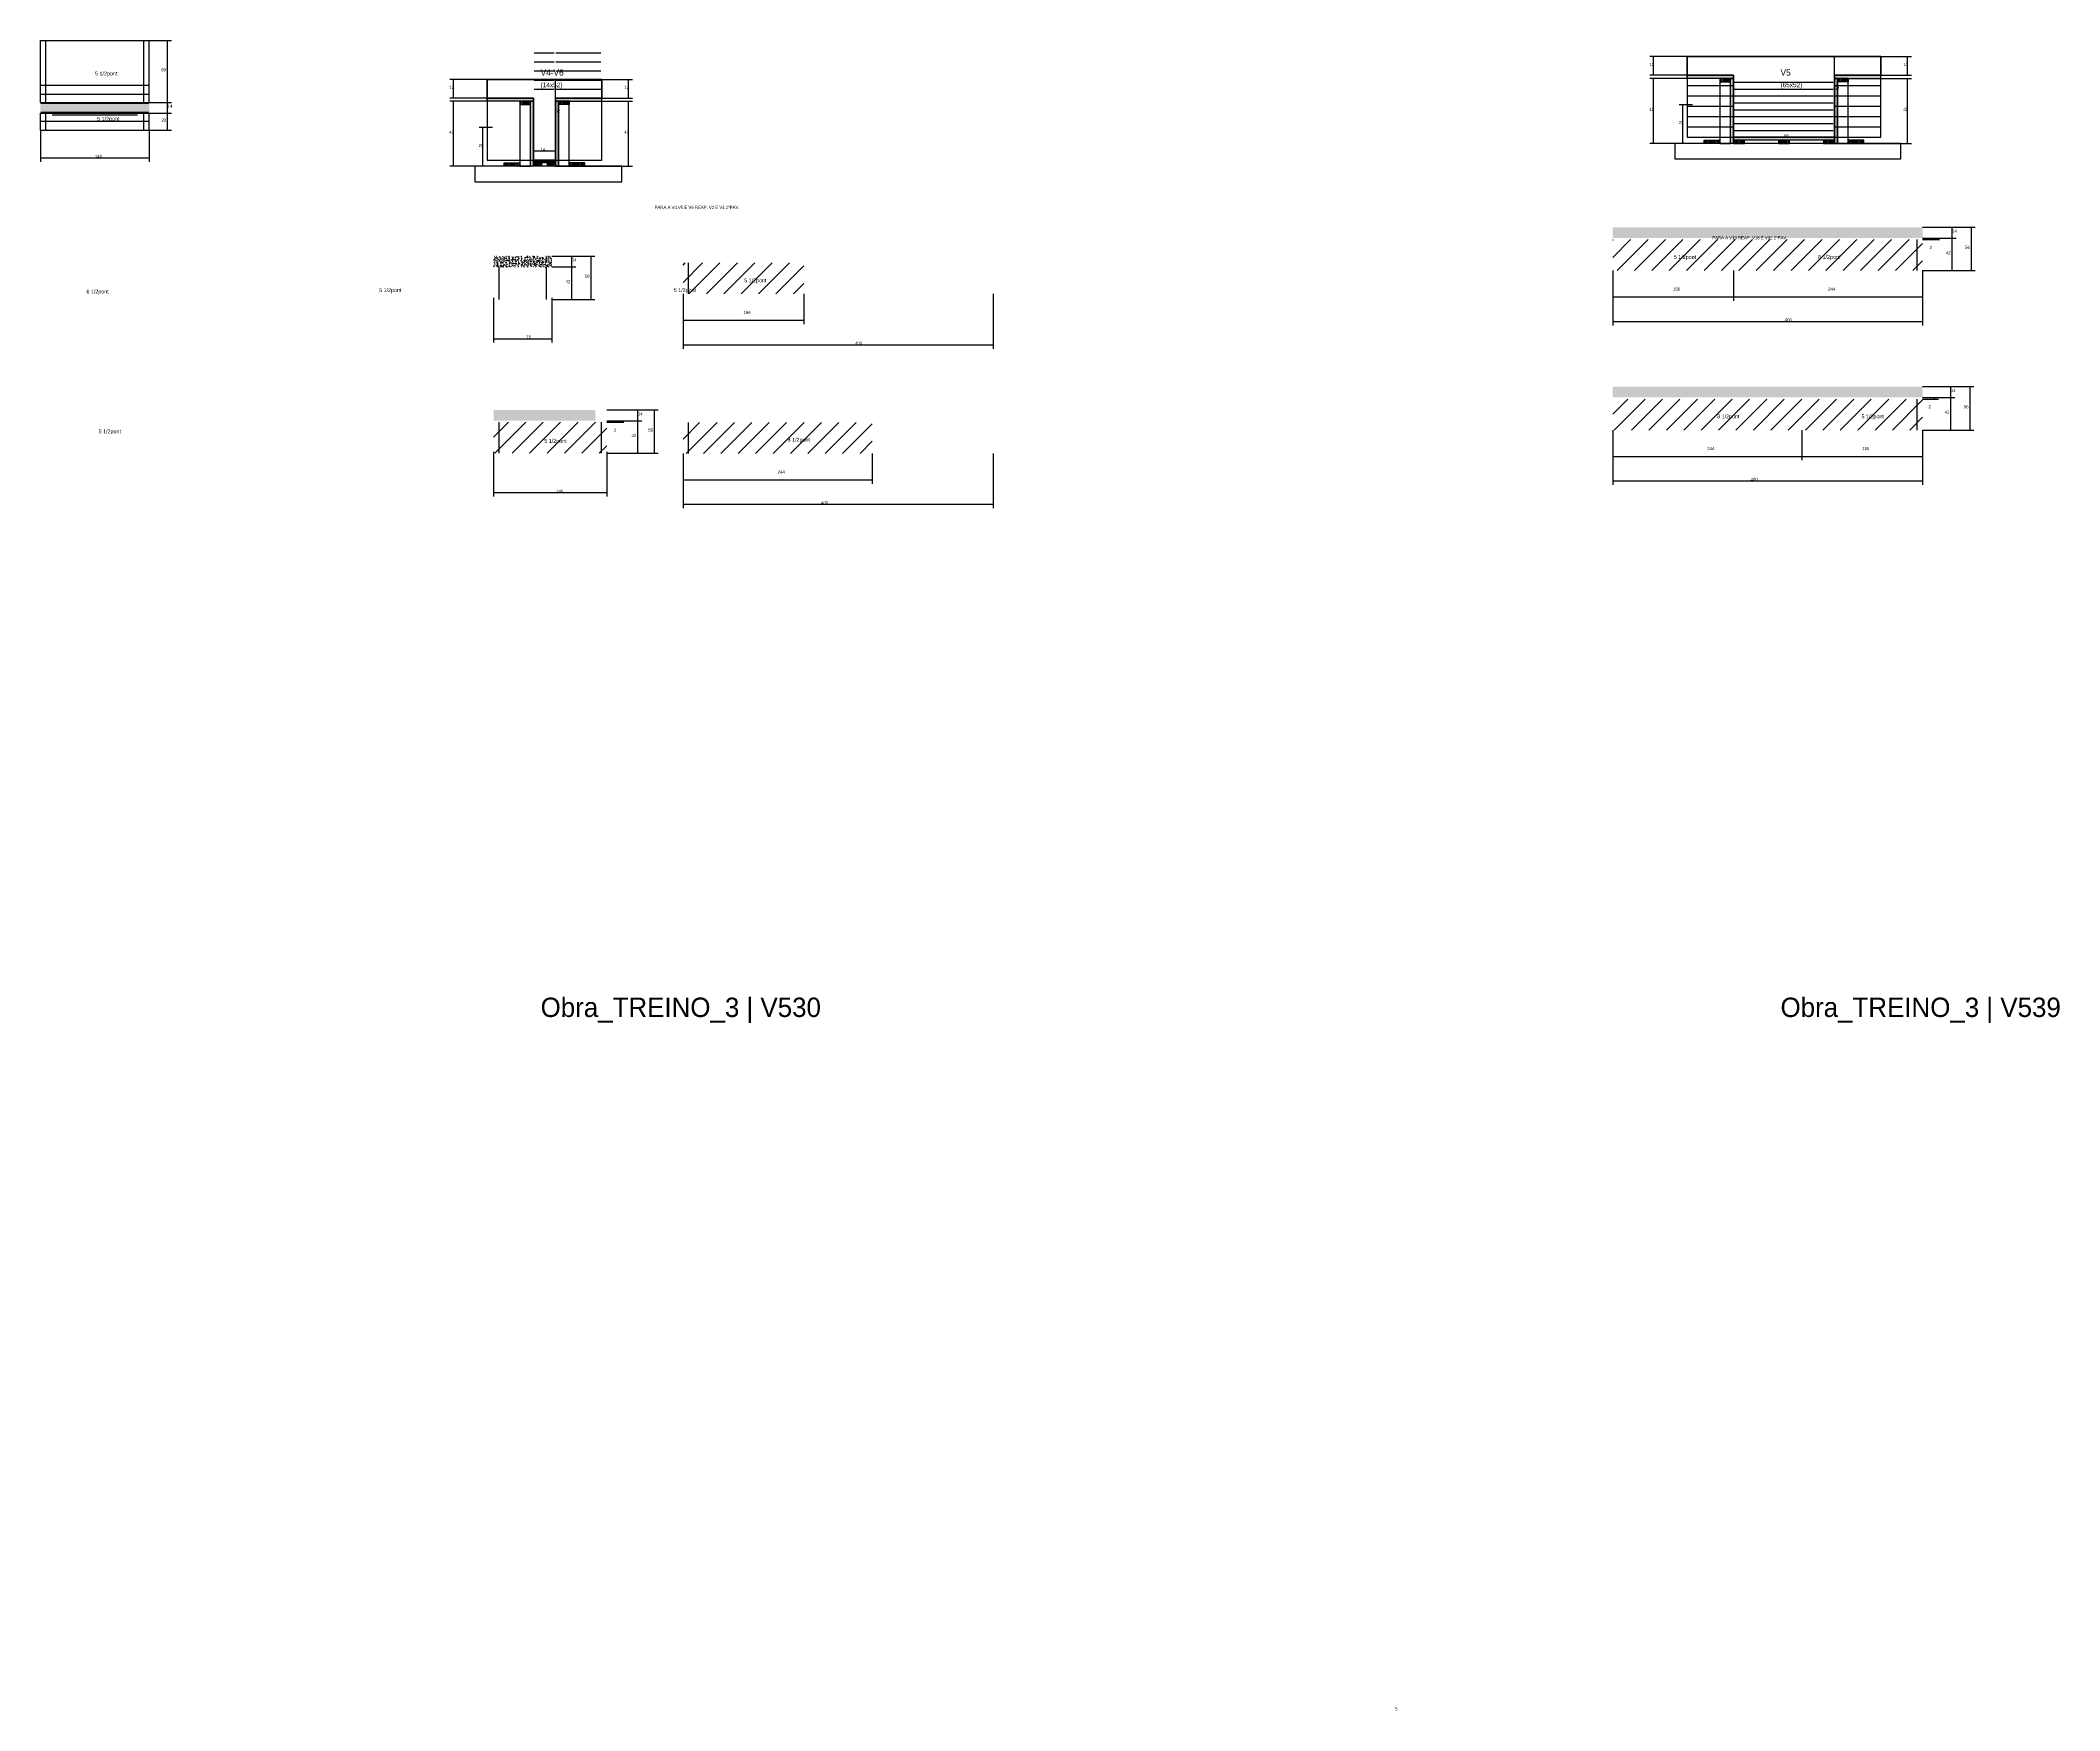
# Model space of a CAD drawing. Header units: metres. Extents: x -2848 to 22762, y -45195 to 1016.
# Drawn here: x 954 to 3560, y -39505 to -37349 of the extents above; entities that cross this region are included whole.
import ezdxf

# ---------------------------------------------------------------- set-up
doc = ezdxf.new("R2010")
doc.units = ezdxf.units.M
for name, color, linetype in [('CONCRETO', 251, 'Continuous'), ('COTA', 4, 'Continuous'), ('Cota Seção (2x)', 4, 'Continuous'), ('Hachura', 253, 'Continuous'), ('LABEL_ID', 3, 'Continuous'), ('Madeira', 126, 'Continuous'), ('NOMENCLATURA', 7, 'Continuous'), ('Painéis', 200, 'Continuous'), ('PONTALETE', 2, 'Continuous'), ('SARR_2.2x7', 40, 'Continuous'), ('Texto Seção', 7, 'Continuous')]:
    doc.layers.add(name, color=color, linetype=linetype)

msp = doc.modelspace()

# ---------------------------------------------------------------- hatches: boundary and pattern name
at = {"layer": 'COTA'}
h = msp.add_hatch(dxfattribs=at)
h.set_pattern_fill('AR-CONC', scale=0.03)
h.paths.add_polyline_path([(1095, -37443.5), (1095, -37429.5), (954.5, -37429.5), (954.5, -37443.5)])
h = msp.add_hatch(dxfattribs=at)
h.set_pattern_fill('AR-CONC', scale=0.03)
h.paths.add_polyline_path([(3383.4, -37604.6), (3383.4, -37590.6), (2983.4, -37590.6), (2983.4, -37604.6)])
h = msp.add_hatch(dxfattribs=at)
h.set_pattern_fill('AR-CONC', scale=0.03)
h.paths.add_polyline_path([(1539.4, -37627.9), (1539.4, -37641.9), (1614.4, -37641.9), (1614.4, -37627.9)])
h = msp.add_hatch(dxfattribs=at)
h.set_pattern_fill('AR-CONC', scale=0.03)
h.paths.add_polyline_path([(3383.4, -37810.4), (3383.4, -37796.4), (2983.4, -37796.4), (2983.4, -37810.4)])
h = msp.add_hatch(dxfattribs=at)
h.set_pattern_fill('AR-CONC', scale=0.03)
h.paths.add_polyline_path([(1539.4, -37826.4), (1539.4, -37840.4), (1670.4, -37840.4), (1670.4, -37826.4)])
at = {"layer": 'Hachura'}
h = msp.add_hatch(color=8, dxfattribs=at)
h.dxf.hatch_style = 1
h.paths.add_polyline_path([(3079.5, -37398.5), (3079.5, -37394.5), (3079.5, -37394.5), (3139.5, -37394.5), (3139.5, -37394.5), (3139.5, -37398.5), (3139.5, -37398.5), (3079.5, -37398.5)])
h = msp.add_hatch(dxfattribs=at)
h.set_pattern_fill('ANSI31', scale=0.5)
h.paths.add_polyline_path([(3121.5, -37398.5), (3121.5, -37402.9), (3121.5, -37402.9), (3135.5, -37402.9), (3135.5, -37402.9), (3135.5, -37398.5), (3135.5, -37398.5), (3121.5, -37398.5)])
h = msp.add_hatch(color=8, dxfattribs=at)
h.dxf.hatch_style = 1
h.paths.add_polyline_path([(3135.5, -37398.5), (3139.5, -37398.5), (3139.5, -37398.5), (3139.5, -37482.5), (3139.5, -37482.5), (3135.5, -37482.5), (3135.5, -37482.5), (3135.5, -37398.5)])
h = msp.add_hatch(color=8, dxfattribs=at)
h.dxf.hatch_style = 1
h.paths.add_polyline_path([(3329.5, -37398.5), (3329.5, -37394.5), (3329.5, -37394.5), (3269.5, -37394.5), (3269.5, -37394.5), (3269.5, -37398.5), (3269.5, -37398.5), (3329.5, -37398.5)])
h = msp.add_hatch(color=8, dxfattribs=at)
h.dxf.hatch_style = 1
h.paths.add_polyline_path([(3273.5, -37398.5), (3269.5, -37398.5), (3269.5, -37398.5), (3269.5, -37482.5), (3269.5, -37482.5), (3273.5, -37482.5), (3273.5, -37482.5), (3273.5, -37398.5)])
h = msp.add_hatch(dxfattribs=at)
h.set_pattern_fill('ANSI31', scale=0.5)
h.paths.add_polyline_path([(3287.5, -37398.5), (3287.5, -37402.9), (3287.5, -37402.9), (3273.5, -37402.9), (3273.5, -37402.9), (3273.5, -37398.5), (3273.5, -37398.5), (3287.5, -37398.5)])
h = msp.add_hatch(color=8, dxfattribs=at)
h.dxf.hatch_style = 1
h.paths.add_polyline_path([(1531, -37428), (1531, -37424), (1531, -37424), (1591, -37424), (1591, -37424), (1591, -37428), (1591, -37428), (1531, -37428)])
h = msp.add_hatch(dxfattribs=at)
h.set_pattern_fill('ANSI31', scale=0.5)
h.paths.add_polyline_path([(1573, -37428), (1573, -37432.4), (1573, -37432.4), (1587, -37432.4), (1587, -37432.4), (1587, -37428), (1587, -37428), (1573, -37428)])
h = msp.add_hatch(color=8, dxfattribs=at)
h.dxf.hatch_style = 1
h.paths.add_polyline_path([(1587, -37428), (1591, -37428), (1591, -37428), (1591, -37512), (1591, -37512), (1587, -37512), (1587, -37512), (1587, -37428)])
h = msp.add_hatch(color=8, dxfattribs=at)
h.dxf.hatch_style = 1
h.paths.add_polyline_path([(1679, -37428), (1679, -37424), (1679, -37424), (1619, -37424), (1619, -37424), (1619, -37428), (1619, -37428), (1679, -37428)])
h = msp.add_hatch(color=8, dxfattribs=at)
h.dxf.hatch_style = 1
h.paths.add_polyline_path([(1623, -37428), (1619, -37428), (1619, -37428), (1619, -37512), (1619, -37512), (1623, -37512), (1623, -37512), (1623, -37428)])
h = msp.add_hatch(dxfattribs=at)
h.set_pattern_fill('ANSI31', scale=0.5)
h.paths.add_polyline_path([(1637, -37428), (1637, -37432.4), (1637, -37432.4), (1623, -37432.4), (1623, -37432.4), (1623, -37428), (1623, -37428), (1637, -37428)])
h = msp.add_hatch(dxfattribs=at)
h.set_pattern_fill('ANSI31', scale=0.5)
h.paths.add_polyline_path([(3101.5, -37482.5), (3101.5, -37478.1), (3101.5, -37478.1), (3121.5, -37478.1), (3121.5, -37478.1), (3121.5, -37482.5), (3121.5, -37482.5), (3101.5, -37482.5)])
h = msp.add_hatch(color=8, dxfattribs=at)
h.dxf.hatch_style = 1
h.paths.add_polyline_path([(3139.5, -37478.1), (3139.5, -37474.5), (3139.5, -37474.5), (3269.5, -37474.5), (3269.5, -37474.5), (3269.5, -37478.1), (3269.5, -37478.1), (3139.5, -37478.1)])
h = msp.add_hatch(dxfattribs=at)
h.set_pattern_fill('ANSI31', scale=0.5)
h.paths.add_polyline_path([(3139.5, -37478.1), (3139.5, -37482.5), (3139.5, -37482.5), (3153.5, -37482.5), (3153.5, -37482.5), (3153.5, -37478.1), (3153.5, -37478.1), (3139.5, -37478.1)])
h = msp.add_hatch(dxfattribs=at)
h.set_pattern_fill('ANSI31', scale=0.5)
h.paths.add_polyline_path([(3197.5, -37478.1), (3197.5, -37482.5), (3197.5, -37482.5), (3211.5, -37482.5), (3211.5, -37482.5), (3211.5, -37478.1), (3211.5, -37478.1), (3197.5, -37478.1)])
h = msp.add_hatch(dxfattribs=at)
h.set_pattern_fill('ANSI31', scale=0.5)
h.paths.add_polyline_path([(3255.5, -37478.1), (3255.5, -37482.5), (3255.5, -37482.5), (3269.5, -37482.5), (3269.5, -37482.5), (3269.5, -37478.1), (3269.5, -37478.1), (3255.5, -37478.1)])
h = msp.add_hatch(dxfattribs=at)
h.set_pattern_fill('ANSI31', scale=0.5)
h.paths.add_polyline_path([(3307.5, -37482.5), (3307.5, -37478.1), (3307.5, -37478.1), (3287.5, -37478.1), (3287.5, -37478.1), (3287.5, -37482.5), (3287.5, -37482.5), (3307.5, -37482.5)])
h = msp.add_hatch(dxfattribs=at)
h.set_pattern_fill('ANSI31', scale=0.5)
h.paths.add_polyline_path([(1553, -37512), (1553, -37507.6), (1553, -37507.6), (1573, -37507.6), (1573, -37507.6), (1573, -37512), (1573, -37512), (1553, -37512)])
h = msp.add_hatch(color=8, dxfattribs=at)
h.dxf.hatch_style = 1
h.paths.add_polyline_path([(1591, -37507.6), (1591, -37504), (1591, -37504), (1619, -37504), (1619, -37504), (1619, -37507.6), (1619, -37507.6), (1591, -37507.6)])
h = msp.add_hatch(dxfattribs=at)
h.set_pattern_fill('ANSI31', scale=0.5)
h.paths.add_polyline_path([(1591, -37512), (1591, -37507.6), (1591, -37507.6), (1601, -37507.6), (1601, -37507.6), (1601, -37512), (1601, -37512), (1591, -37512)])
h = msp.add_hatch(dxfattribs=at)
h.set_pattern_fill('ANSI31', scale=0.5)
h.paths.add_polyline_path([(1609, -37512), (1609, -37507.6), (1609, -37507.6), (1619, -37507.6), (1619, -37507.6), (1619, -37512), (1619, -37512), (1609, -37512)])
h = msp.add_hatch(dxfattribs=at)
h.set_pattern_fill('ANSI31', scale=0.5)
h.paths.add_polyline_path([(1657, -37512), (1657, -37507.6), (1657, -37507.6), (1637, -37507.6), (1637, -37507.6), (1637, -37512), (1637, -37512), (1657, -37512)])
h = msp.add_hatch(dxfattribs=at)
h.set_pattern_fill('ANSI31', scale=5)
h.paths.add_polyline_path([(3139.4, -37646.6), (3139.4, -37606.6), (2983.4, -37606.6), (2983.4, -37646.6)])
h = msp.add_hatch(dxfattribs=at)
h.set_pattern_fill('ANSI31', scale=5)
h.paths.add_polyline_path([(3139.4, -37646.6), (3383.4, -37646.6), (3383.4, -37606.6), (3139.4, -37606.6)])
h = msp.add_hatch(dxfattribs=at)
h.set_pattern_fill('ANSI31', scale=5)
h.paths.add_polyline_path([(1939.8, -37676.8), (1939.8, -37636.8), (1783.8, -37636.8), (1783.8, -37676.8)])
h = msp.add_hatch(dxfattribs=at)
h.set_pattern_fill('ANSI31', scale=5)
h.paths.add_polyline_path([(3227.4, -37812.4), (2983.4, -37812.4), (2983.4, -37852.4), (3227.4, -37852.4)])
h = msp.add_hatch(dxfattribs=at)
h.set_pattern_fill('ANSI31', scale=5)
h.paths.add_polyline_path([(3227.4, -37852.4), (3383.4, -37852.4), (3383.4, -37812.4), (3227.4, -37812.4)])
h = msp.add_hatch(dxfattribs=at)
h.set_pattern_fill('ANSI31', scale=5)
h.paths.add_polyline_path([(1685.4, -37882.4), (1685.4, -37842.4), (1539.4, -37842.4), (1539.4, -37882.4)])
h = msp.add_hatch(dxfattribs=at)
h.set_pattern_fill('ANSI31', scale=5)
h.paths.add_polyline_path([(2027.8, -37842.6), (1783.8, -37842.6), (1783.8, -37882.6), (2027.8, -37882.6)])

# ---------------------------------------------------------------- linework, layer by layer
at = {"layer": 'CONCRETO'}
for points in [[(3269.5, -37394.5), (3269.5, -37404.5), (3269.5, -37474.5), (3139.5, -37474.5), (3139.5, -37394.5), (3079.5, -37394.5), (3079.5, -37370.5), (3269.5, -37370.5), (3329.5, -37370.5), (3329.5, -37394.5)], [(3079.5, -37474.5), (3329.5, -37474.5), (3329.5, -37370.5), (3079.5, -37370.5)], [(1619, -37424), (1619, -37434), (1619, -37504), (1591, -37504), (1591, -37424), (1531, -37424), (1531, -37400), (1619, -37400), (1679, -37400), (1679, -37424)], [(1531, -37504), (1679, -37504), (1679, -37400), (1531, -37400)]]:
    msp.add_lwpolyline(points, close=True, dxfattribs=at)
at = {"layer": 'COTA'}
for p, q in [((1095, -37349.5), (1123.7, -37349.5)), ((1118.7, -37429.5), (1118.7, -37349.5)), ((3079.5, -37370.5), (3031.2, -37370.5)), ((3036.2, -37394.5), (3036.2, -37370.5)), ((3329.5, -37370.5), (3369, -37370.5)), ((3364, -37394.5), (3364, -37370.5)), ((1531, -37400), (1482.7, -37400)), ((1487.7, -37424), (1487.7, -37400)), ((1679, -37400), (1718.5, -37400)), ((1713.5, -37424), (1713.5, -37400)), ((3079.5, -37394.5), (3031.2, -37394.5)), ((3079.5, -37398.5), (3031.2, -37398.5)), ((3036.2, -37482.5), (3036.2, -37398.5)), ((3287.5, -37398.5), (3369, -37398.5)), ((3329.5, -37394.5), (3369, -37394.5)), ((3364, -37482.5), (3364, -37398.5)), ((1095, -37429.5), (1123.7, -37429.5)), ((1095, -37429.5), (1123.7, -37429.5)), ((1118.7, -37443.5), (1118.7, -37429.5)), ((1531, -37424), (1482.7, -37424)), ((1531, -37428), (1482.7, -37428)), ((1487.7, -37512), (1487.7, -37428)), ((1637, -37428), (1718.5, -37428)), ((1679, -37424), (1718.5, -37424)), ((1713.5, -37512), (1713.5, -37428)), ((3086.5, -37432.6), (3069, -37432.6)), ((3074, -37482.5), (3074, -37432.6)), ((954.5, -37465.5), (954.5, -37506.2)), ((1095, -37443.5), (1123.7, -37443.5)), ((1095, -37443.5), (1123.7, -37443.5)), ((1095, -37465.5), (1095, -37506.2)), ((1095, -37465.5), (1123.7, -37465.5)), ((1118.7, -37465.5), (1118.7, -37443.5)), ((1538, -37462.1), (1520.5, -37462.1)), ((1525.5, -37512), (1525.5, -37462.1)), ((3101.5, -37482.5), (3031.2, -37482.5)), ((3086.5, -37482.5), (3069, -37482.5)), ((3307.5, -37482.5), (3369, -37482.5)), ((954.5, -37501.2), (1095, -37501.2)), ((1553, -37512), (1482.7, -37512)), ((1538, -37512), (1520.5, -37512)), ((1657, -37512), (1718.5, -37512)), ((3383.4, -37590.6), (3426.5, -37590.6)), ((3383.4, -37590.6), (3451.3, -37590.6)), ((3421.5, -37604.6), (3421.5, -37590.6)), ((3446.3, -37646.6), (3446.3, -37590.6)), ((3383.4, -37604.6), (3426.5, -37604.6)), ((3383.4, -37604.6), (3426.5, -37604.6)), ((3383.4, -37604.6), (3405.3, -37604.6)), ((3383.4, -37606.6), (3405.3, -37606.6)), ((3400.3, -37606.6), (3400.3, -37604.6)), ((3421.5, -37646.6), (3421.5, -37604.6)), ((1614.4, -37627.9), (1645.3, -37627.9)), ((1614.4, -37627.9), (1670.1, -37627.9)), ((1614.4, -37641.9), (1645.3, -37641.9)), ((1614.4, -37641.9), (1645.3, -37641.9)), ((1640.3, -37641.9), (1640.3, -37627.9)), ((1640.3, -37683.9), (1640.3, -37641.9)), ((1665.1, -37683.9), (1665.1, -37627.9)), ((2983.4, -37646.6), (2983.4, -37717.3)), ((2983.4, -37646.6), (2983.4, -37685.6)), ((3139.4, -37646.6), (3139.4, -37685.6)), ((3139.4, -37646.6), (3139.4, -37685.6)), ((3383.4, -37646.6), (3383.4, -37685.6)), ((3383.4, -37646.6), (3383.4, -37717.3)), ((3383.4, -37646.6), (3426.5, -37646.6)), ((3383.4, -37646.6), (3451.3, -37646.6)), ((1783.8, -37676.8), (1783.8, -37747.5)), ((1783.8, -37676.8), (1783.8, -37715.8)), ((1939.8, -37676.8), (1939.8, -37715.8)), ((2183.8, -37676.8), (2183.8, -37747.5)), ((1539.4, -37681.9), (1539.4, -37739.6)), ((1614.4, -37681.9), (1614.4, -37739.6)), ((1614.4, -37683.9), (1645.3, -37683.9)), ((1614.4, -37683.9), (1670.1, -37683.9)), ((2983.4, -37680.6), (3139.4, -37680.6)), ((3139.4, -37680.6), (3383.4, -37680.6)), ((1783.8, -37710.8), (1939.8, -37710.8)), ((2983.4, -37712.3), (3383.4, -37712.3)), ((1539.4, -37734.6), (1614.4, -37734.6)), ((1783.8, -37742.5), (2183.8, -37742.5)), ((3383.4, -37796.4), (3424.8, -37796.4)), ((3383.4, -37796.4), (3449.6, -37796.4)), ((3419.8, -37810.4), (3419.8, -37796.4)), ((3444.6, -37852.4), (3444.6, -37796.4)), ((1685.4, -37826.4), (1730.5, -37826.4)), ((1685.4, -37826.4), (1751.9, -37826.4)), ((1725.5, -37840.4), (1725.5, -37826.4)), ((1746.9, -37882.4), (1746.9, -37826.4)), ((3383.4, -37810.4), (3424.8, -37810.4)), ((3383.4, -37810.4), (3424.8, -37810.4)), ((3383.4, -37810.4), (3403.9, -37810.4)), ((3383.4, -37812.4), (3403.9, -37812.4)), ((3398.9, -37812.4), (3398.9, -37810.4)), ((3419.8, -37852.4), (3419.8, -37810.4)), ((1685.4, -37840.4), (1730.5, -37840.4)), ((1685.4, -37840.4), (1730.5, -37840.4)), ((1685.4, -37840.4), (1707.4, -37840.4)), ((1685.4, -37842.4), (1707.4, -37842.4)), ((1702.4, -37842.4), (1702.4, -37840.4)), ((1725.5, -37882.4), (1725.5, -37840.4)), ((2983.4, -37852.4), (2983.4, -37891.5)), ((2983.4, -37852.4), (2983.4, -37923.1)), ((3227.4, -37852.4), (3227.4, -37891.5)), ((3227.4, -37852.4), (3227.4, -37891.5)), ((3383.4, -37852.4), (3383.4, -37923.1)), ((3383.4, -37852.4), (3383.4, -37891.5)), ((3383.4, -37852.4), (3424.8, -37852.4)), ((3383.4, -37852.4), (3449.6, -37852.4)), ((1539.4, -37880.4), (1539.4, -37938.2)), ((1685.4, -37880.4), (1685.4, -37938.2)), ((1685.4, -37882.4), (1730.5, -37882.4)), ((1685.4, -37882.4), (1751.9, -37882.4)), ((1783.8, -37882.6), (1783.8, -37921.7)), ((1783.8, -37882.6), (1783.8, -37953.3)), ((2027.8, -37882.6), (2027.8, -37921.7)), ((2183.8, -37882.6), (2183.8, -37953.3)), ((2983.4, -37886.5), (3227.4, -37886.5)), ((3227.4, -37886.5), (3383.4, -37886.5)), ((1539.4, -37933.2), (1685.4, -37933.2)), ((1783.8, -37916.7), (2027.8, -37916.7)), ((2983.4, -37918.1), (3383.4, -37918.1)), ((1783.8, -37948.3), (2183.8, -37948.3))]:
    msp.add_line(p, q, dxfattribs=at)
at = {"layer": 'Cota Seção (2x)'}
for p, q in [((3139.5, -37370.5), (3274.5, -37370.5)), ((3269.5, -37474.5), (3269.5, -37370.5)), ((1591, -37400), (1624, -37400)), ((1619, -37504), (1619, -37400)), ((1591, -37504), (1591, -37487.2)), ((1591, -37492.2), (1619, -37492.2)), ((1619, -37504), (1619, -37487.2)), ((3139.5, -37474.5), (3139.5, -37469.5)), ((3139.5, -37474.5), (3274.5, -37474.5)), ((3139.5, -37474.5), (3269.5, -37474.5)), ((3269.5, -37474.5), (3269.5, -37469.5)), ((1591, -37504), (1624, -37504))]:
    msp.add_line(p, q, dxfattribs=at)
at = {"layer": 'Madeira'}
for points in [[(3121.5, -37398.5), (3121.5, -37402.9), (3135.5, -37402.9), (3135.5, -37398.5)], [(3121.5, -37482.5), (3135.5, -37482.5), (3135.5, -37398.5), (3121.5, -37398.5)], [(3287.5, -37398.5), (3287.5, -37402.9), (3273.5, -37402.9), (3273.5, -37398.5)], [(3287.5, -37398.5), (3273.5, -37398.5), (3273.5, -37482.5), (3287.5, -37482.5)], [(1573, -37428), (1573, -37432.4), (1587, -37432.4), (1587, -37428)], [(1573, -37512), (1587, -37512), (1587, -37428), (1573, -37428)], [(1637, -37428), (1637, -37432.4), (1623, -37432.4), (1623, -37428)], [(1637, -37428), (1623, -37428), (1623, -37512), (1637, -37512)], [(3063.7, -37502.5), (3355.3, -37502.5), (3355.3, -37482.5), (3063.7, -37482.5)], [(3101.5, -37482.5), (3101.5, -37478.1), (3121.5, -37478.1), (3121.5, -37482.5)], [(3139.5, -37478.1), (3139.5, -37482.5), (3153.5, -37482.5), (3153.5, -37478.1)], [(3197.5, -37478.1), (3197.5, -37482.5), (3211.5, -37482.5), (3211.5, -37478.1)], [(3255.5, -37478.1), (3255.5, -37482.5), (3269.5, -37482.5), (3269.5, -37478.1)], [(3307.5, -37482.5), (3307.5, -37478.1), (3287.5, -37478.1), (3287.5, -37482.5)], [(1515.2, -37532), (1704.8, -37532), (1704.8, -37512), (1515.2, -37512)], [(1553, -37512), (1553, -37507.6), (1573, -37507.6), (1573, -37512)], [(1591, -37512), (1591, -37507.6), (1601, -37507.6), (1601, -37512)], [(1609, -37512), (1609, -37507.6), (1619, -37507.6), (1619, -37512)], [(1657, -37512), (1657, -37507.6), (1637, -37507.6), (1637, -37512)]]:
    msp.add_lwpolyline(points, close=True, dxfattribs=at)
at = {"layer": 'Painéis'}
for p, q in [((954.5, -37349.5), (1095, -37349.5)), ((954.5, -37429.5), (954.5, -37349.5)), ((1095, -37429.5), (1095, -37349.5)), ((3079.5, -37394.5), (3139.5, -37394.5)), ((3079.5, -37398.5), (3079.5, -37394.5)), ((3139.5, -37398.5), (3139.5, -37394.5)), ((3139.5, -37482.5), (3139.5, -37398.5)), ((3269.5, -37394.5), (3329.5, -37394.5)), ((3269.5, -37398.5), (3269.5, -37394.5)), ((3269.5, -37482.5), (3269.5, -37398.5)), ((3329.5, -37398.5), (3329.5, -37394.5)), ((954.5, -37429.5), (1095, -37429.5)), ((1531, -37424), (1591, -37424)), ((1531, -37428), (1531, -37424)), ((1591, -37428), (1591, -37424)), ((1591, -37512), (1591, -37428)), ((1619, -37424), (1679, -37424)), ((1619, -37428), (1619, -37424)), ((1619, -37512), (1619, -37428)), ((1679, -37428), (1679, -37424)), ((954.5, -37443.5), (1095, -37443.5)), ((954.5, -37465.5), (954.5, -37443.5)), ((954.5, -37465.5), (1095, -37465.5)), ((1095, -37465.5), (1095, -37443.5)), ((3139.5, -37474.5), (3269.5, -37474.5)), ((3139.5, -37478.1), (3139.5, -37474.5)), ((3269.5, -37478.1), (3269.5, -37474.5))]:
    msp.add_line(p, q, dxfattribs=at)
for points in [[(3079.5, -37398.5), (3079.5, -37394.5), (3139.5, -37394.5), (3139.5, -37398.5)], [(3135.5, -37398.5), (3139.5, -37398.5), (3139.5, -37482.5), (3135.5, -37482.5)], [(3329.5, -37398.5), (3329.5, -37394.5), (3269.5, -37394.5), (3269.5, -37398.5)], [(3273.5, -37398.5), (3269.5, -37398.5), (3269.5, -37482.5), (3273.5, -37482.5)], [(1531, -37428), (1531, -37424), (1591, -37424), (1591, -37428)], [(1587, -37428), (1591, -37428), (1591, -37512), (1587, -37512)], [(1679, -37428), (1679, -37424), (1619, -37424), (1619, -37428)], [(1623, -37428), (1619, -37428), (1619, -37512), (1623, -37512)], [(3139.5, -37478.1), (3139.5, -37474.5), (3269.5, -37474.5), (3269.5, -37478.1)], [(1591, -37507.6), (1591, -37504), (1619, -37504), (1619, -37507.6)]]:
    msp.add_lwpolyline(points, close=True, dxfattribs=at)
at = {"layer": 'SARR_2.2x7'}
for p, q in [((961.5, -37429.5), (961.5, -37349.5)), ((1088, -37429.5), (1088, -37349.5)), ((1591.5, -37365.67), (1617.5, -37365.67)), ((1591.5, -37377.33), (1617.5, -37377.33)), ((1591.5, -37389), (1617.5, -37389)), ((1619.5, -37365.67), (1677.5, -37365.67)), ((1619.5, -37377.33), (1677.5, -37377.33)), ((1619.5, -37389), (1677.5, -37389)), ((955.1, -37407.17), (1094.1, -37407.17)), ((1591.5, -37400.67), (1617.5, -37400.67)), ((1591.5, -37412.33), (1617.5, -37412.33)), ((1619.5, -37400.67), (1677.5, -37400.67)), ((1619.5, -37412.33), (1677.5, -37412.33)), ((3080.5, -37407.83), (3138.1, -37407.83)), ((3140.1, -37403.39), (3268.1, -37403.39)), ((3140.1, -37412.28), (3268.1, -37412.28)), ((3270.1, -37407.83), (3328.1, -37407.83)), ((955.1, -37418.83), (1094.1, -37418.83)), ((955.1, -37430.5), (1094.1, -37430.5)), ((955.1, -37442.17), (1094.1, -37442.17)), ((3080.5, -37421.17), (3138.1, -37421.17)), ((3080.5, -37434.5), (3138.1, -37434.5)), ((3140.1, -37421.17), (3268.1, -37421.17)), ((3140.1, -37430.06), (3268.1, -37430.06)), ((3140.1, -37438.94), (3268.1, -37438.94)), ((3270.1, -37421.17), (3328.1, -37421.17)), ((3270.1, -37434.5), (3328.1, -37434.5)), ((955.1, -37453.83), (1094.1, -37453.83)), ((961.5, -37465.5), (961.5, -37443.5)), ((969.5, -37445.7), (1080, -37445.7)), ((1088, -37465.5), (1088, -37443.5)), ((3080.5, -37447.83), (3138.1, -37447.83)), ((3080.5, -37461.17), (3138.1, -37461.17)), ((3140.1, -37447.83), (3268.1, -37447.83)), ((3140.1, -37456.72), (3268.1, -37456.72)), ((3140.1, -37465.61), (3268.1, -37465.61)), ((3270.1, -37447.83), (3328.1, -37447.83)), ((3270.1, -37461.17), (3328.1, -37461.17)), ((3376.4, -37646.6), (3376.4, -37606.6)), ((1546.4, -37683.9), (1546.4, -37641.9)), ((1607.4, -37683.9), (1607.4, -37641.9)), ((1790.8, -37676.8), (1790.8, -37636.8)), ((3376.4, -37852.4), (3376.4, -37812.4)), ((1546.4, -37882.4), (1546.4, -37842.4)), ((1678.4, -37882.4), (1678.4, -37842.4)), ((1790.8, -37882.6), (1790.8, -37842.6))]:
    msp.add_line(p, q, dxfattribs=at)

# ---------------------------------------------------------------- texts
at = {"layer": 'COTA'}
for s, p in [('80', (1110.5, -37389.5)), ('12', (3030.7, -37382.5)), ('12', (3358.5, -37382.5)), ('12', (1482.2, -37412)), ('12', (1708, -37412)), ('14', (1118.7, -37436.5)), ('42', (3030.7, -37440.5)), ('42', (3358.5, -37440.5)), ('22', (1110.7, -37454.5)), ('42', (1482.2, -37470)), ('42', (1708, -37470)), ('25', (3068.5, -37457.5)), ('25', (1520, -37487.1)), ('140', (1024.8, -37501.2)), ('14', (3421.5, -37597.6)), ('2', (3392.3, -37618.7)), ('42', (3413.4, -37625.6)), ('56', (3438.2, -37618.6)), ('14', (1640.3, -37634.9)), ('42', (1632.2, -37662.9)), ('56', (1657, -37655.9)), ('156', (3061.4, -37672.5)), ('244', (3261.4, -37672.6)), ('156', (1861.8, -37702.7)), ('400', (3205.4, -37712.3)), ('75', (1581.4, -37734.6)), ('400', (2005.8, -37742.5)), ('14', (3419.8, -37803.4)), ('14', (1725.5, -37833.4)), ('2', (3390.9, -37824.5)), ('42', (3411.8, -37831.4)), ('56', (3436.5, -37824.4)), ('2', (1694.4, -37854.5)), ('42', (1717.4, -37861.4)), ('56', (1738.8, -37854.4)), ('244', (3105.4, -37878.4)), ('156', (3305.4, -37878.4)), ('244', (1905.8, -37908.6)), ('146', (1619.9, -37933.2)), ('400', (3161.4, -37918.1)), ('400', (1961.8, -37948.3)), ('5', (2702.6, -39505.2))]:
    msp.add_text(s, height=4, dxfattribs=at).set_placement(p)
at = {"layer": 'Cota Seção (2x)'}
for s, p in [('52', (3269.5, -37413.3)), ('52', (1619, -37442.8)), ('14', (1600, -37492.2)), ('65', (3204.5, -37474.5))]:
    msp.add_text(s, height=4, dxfattribs=at).set_placement(p)
at = {"layer": 'LABEL_ID'}
for s, p in [('Obra_TREINO_3 | V530', (1600, -38610)), ('Obra_TREINO_3 | V539', (3200, -38610))]:
    msp.add_text(s, height=25, dxfattribs=at).set_placement(p)
at = {"layer": 'NOMENCLATURA'}
for s, p in [('5 1/2pont', (1025, -37394.8)), ('5 1/2pont', (1027.7, -37453.2)), ('5 1/2pont', (3062.3, -37631.5)), ('8 1/2pont', (3248.5, -37631.5)), ('6 1/2pont', (1013.9, -37676.2)), ('5 1/2pont', (1391.7, -37674.4)), ('5 1/2pont', (1771.8, -37674.4)), ('5 1/2pont', (1862.7, -37661.7)), ('8 1/2pont', (3118.3, -37837.3)), ('5 1/2pont', (3304.5, -37837.3)), ('5 1/2pont', (1029.7, -37856.6)), ('5 1/2pont', (1604.8, -37869)), ('8 1/2pont', (1918.7, -37867.5))]:
    msp.add_text(s, height=5, dxfattribs=at).set_placement(p)
at = {"layer": 'PONTALETE'}
for s, p in [('PARA A V4,V5 E V6 REAP. V2 E V4 2ºPAV.', (1747.2, -37567)), ('PARA A V13 REAP. V18 E V32 2ºPAV.', (3112, -37606.2))]:
    msp.add_text(s, height=4, dxfattribs=at).set_placement(p)
at = {"layer": 'Texto Seção'}
for s, height, p in [('V4-V6', 8, (1600, -37395)), ('V5', 8, (3200, -37395)), ('(14x52)', 6, (1600, -37410)), ('(65x52)', 6, (3200, -37410))]:
    msp.add_text(s, height=height, dxfattribs=at).set_placement(p)

doc.saveas('drawing.dxf')
